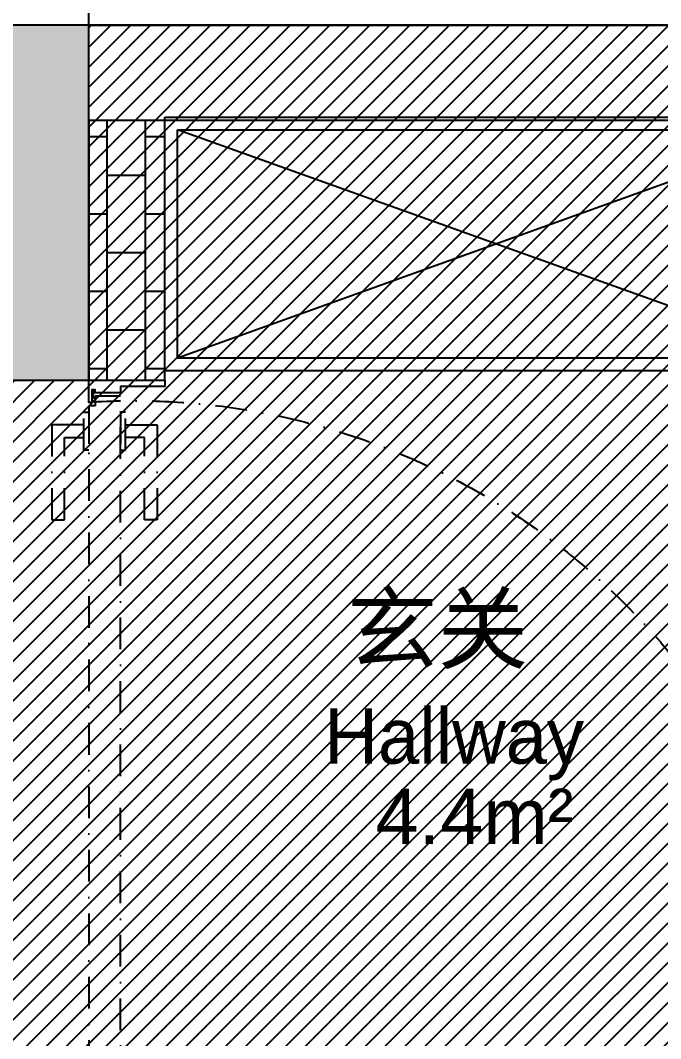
# Model space of a CAD drawing. Header units: millimetres. Extents: x -108767 to 78913, y -380878 to 1470.
# Drawn here: x -51449 to -50439, y -171128 to -169522 of the extents above; entities that cross this region are included whole.
import ezdxf
from ezdxf.enums import TextEntityAlignment as Align

# ---------------------------------------------------------------- set-up
doc = ezdxf.new("R2010")
doc.units = ezdxf.units.MM
doc.header["$LTSCALE"] = 10
doc.linetypes.add('DASHDOT', pattern=[1, 0.5, -0.25, 0, -0.25])
for name, color, linetype in [('001增减墙体', 147, 'Continuous'), ('012到顶家具', 55, 'Continuous'), ('DOOR', 60, 'Continuous'), ('FF-TEXT', 50, 'Continuous'), ('NW-01-wall(原有墙体)', 255, 'Continuous'), ('wipess', 8, 'Continuous')]:
    doc.layers.add(name, color=color, linetype=linetype)
doc.styles.add('ARIAL', font='arial.ttf')
doc.styles.add('CCD-HB', font='hbsmall.shx')
doc.styles.add('STO', font='')
doc.styles.get('STO').set_extended_font_data('SimSun')

# ---------------------------------------------------------------- blocks, each defined once
blk = doc.blocks.new('*U211')
blk.add_lwpolyline([(1051.02, -3053.47), (946.52, -3053.47), (946.52, -3093.47), (1051.02, -3093.47)], close=True)
at = {"color": 6}
blk.add_lwpolyline([(1049.02, -3055.47), (948.52, -3055.47), (948.52, -3091.47), (1049.02, -3091.47)], close=True, dxfattribs=at)
at = {"color": 250}
for points in [[(948.52, -3091.47), (1049.02, -3055.47)], [(948.52, -3055.47), (1049.02, -3091.47)]]:
    blk.add_lwpolyline(points, dxfattribs=at)
blk = doc.blocks.new('*U209')
for points in [[(7.75, 7.25), (6.75, 7.25), (6.75, 5.75), (2.75, 5.75), (2.75, 115.75), (6.75, 115.75), (6.75, 114.25), (7.75, 114.25), (7.75, 7.25)], [(1.5, 0.75), (1.5, 0.5)]]:
    blk.add_lwpolyline(points)
for points in [[(0, 0), (3.5, 0), (3.5, 0.5), (1.5, 0.5), (1.5, 1), (2, 1), (2, 5), (1, 5), (1, 12), (0, 12), (0, 10), (0, 10), (0, 0)], [(115, 0), (115, 10), (115, 10), (115, 12), (114, 12), (114, 5), (113, 5), (113, 1), (113.5, 1), (113.5, 0.5), (111.5, 0.5), (111.5, 0), (115, 0)]]:
    blk.add_lwpolyline(points, close=True)
at = {"color": 251, "linetype": 'DASHDOT'}
for points in [[(108, 5.8), (108, 10.8), (93, 10.8), (93, 8.8), (106, 8.8), (106, 5.8), (108, 5.8)], [(4, 0), (4, 1), (2.5, 1), (2.5, 5), (112.5, 5), (112.5, 1), (111, 1), (111, 0), (4, 0)], [(104, 5), (104, 5.8), (110, 5.8), (110, 5), (104, 5)], [(104, 0), (104, -0.8), (110, -0.8), (110, 0), (104, 0)], [(108, -0.8), (108, -5.8), (93, -5.8), (93, -3.8), (106, -3.8), (106, -0.8), (108, -0.8)]]:
    blk.add_lwpolyline(points, dxfattribs=at)
at = {"color": 5}
for points in [[(1.75, 5.5), (1.75, 5)], [(2.75, 5.5), (2.75, 5)]]:
    blk.add_lwpolyline(points, dxfattribs=at)
for points in [[(3, 0.5, 2.414214), (2.75, 0.75), (1.5, 0.75), (1.5, 0.5)], [(112, 0.5, -2.414214), (112.25, 0.75), (113.5, 0.75), (113.5, 0.5)]]:
    blk.add_lwpolyline(points, format="xyb", close=True, dxfattribs=at)
blk.add_circle((2.25, 5.5), 0.5, dxfattribs=at)
at = {"color": 251, "linetype": 'DASHDOT'}
blk.add_arc((2.11, 7.08), 109.68, 356.301, 89.664, dxfattribs=at)

msp = doc.modelspace()

# ---------------------------------------------------------------- hatches: boundary and pattern name
at = {"layer": '001增减墙体', "ltscale": 10}
h = msp.add_hatch(dxfattribs=at)
h.set_pattern_fill('ANSI31', color=251, scale=7)
h.set_pattern_definition([(45, (-70270.71, -180008.131), (-15.715448, 15.715448), [])])
h.paths.add_polyline_path([(-52150.9, -171429.9), (-52150.9, -170089.9), (-51340.9, -170089.9), (-51340.9, -169529.9), (-49130.9, -169529.9), (-49130.9, -171594.9), (-51340.9, -171594.9), (-51340.9, -171429.9)])
at = {"layer": 'NW-01-wall(原有墙体)'}
h = msp.add_hatch(color=250, dxfattribs=at)
h.dxf.hatch_style = 1
h.paths.add_polyline_path([(-51340.9, -169529.9), (-51980.9, -169529.9), (-52150.9, -169529.9), (-52150.9, -170089.9), (-51340.9, -170089.9)])
at = {"layer": 'wipess'}
h = msp.add_hatch(dxfattribs=at)
h.set_pattern_fill('AR-B816', color=256, scale=0.3, angle=90)
h.set_pattern_definition([(90, (-70270.71, -180008.13), (-60.96, 4e-15), []), (180, (-70270.71, -180008.13), (-60.96, -60.96), [60.96, -60.96])])
h.paths.add_polyline_path([(-51220.9, -169679.9), (-51340.9, -169679.9), (-51340.9, -170089.9), (-51220.9, -170089.9)])

# ---------------------------------------------------------------- linework, layer by layer
at = {"color": 4}
msp.add_lwpolyline([(-52150.9, -171429.9), (-52150.9, -170089.9), (-51340.9, -170089.9), (-51340.9, -169529.9), (-49130.9, -169529.9), (-49130.9, -171594.9), (-51340.9, -171594.9), (-51340.9, -171429.9), (-52150.9, -171429.9)], close=True, dxfattribs=at)
at = {"layer": 'NW-01-wall(原有墙体)'}
msp.add_line((-51340.9, -170074.9), (-51340.9, -169779.9), dxfattribs=at)
for points in [[(-51340.9, -169529.9), (-51340.9, -166301.9), (-49130.9, -166301.9), (-49130.9, -169529.9)], [(-51340.9, -170089.9), (-51340.9, -169529.9), (-52150.9, -169529.9), (-52150.9, -170089.9)], [(-51340.9, -170089.9), (-51340.9, -169529.9), (-52150.9, -169529.9), (-52150.9, -170089.9)], [(-51220.9, -169679.9), (-51340.9, -169679.9), (-51340.9, -170089.9), (-51220.9, -170089.9)]]:
    msp.add_lwpolyline(points, close=True, dxfattribs=at)
for points in [[(-49130.9, -169529.9), (-51220.9, -169529.9)], [(-49130.9, -169679.9), (-51340.9, -169679.9)]]:
    msp.add_lwpolyline(points, dxfattribs=at)

# ---------------------------------------------------------------- block references
at = {"layer": '012到顶家具', "ltscale": 10, "xscale": -10, "yscale": 10, "zscale": 10}
msp.add_blockref('*U211', (-40710.7, -139140.1), dxfattribs=at)
at = {"layer": 'DOOR', "xscale": -10, "yscale": 10, "zscale": 10, "rotation": 270}
msp.add_blockref('*U209', (-51340.9, -171239.9), dxfattribs=at)

# ---------------------------------------------------------------- texts
at = {"layer": 'FF-TEXT'}
for s, height, style, p in [('玄关', 105, 'STO', (-50790.7, -170534.2)), ('Hallway', 87.5, 'CCD-HB', (-50764.5, -170694.6)), ('4.4m²', 87.5, 'ARIAL', (-50732.4, -170821.4))]:
    msp.add_text(s, height=height, dxfattribs=dict(at, style=style)).set_placement(p, align=Align.CENTER)

doc.saveas('drawing.dxf')
